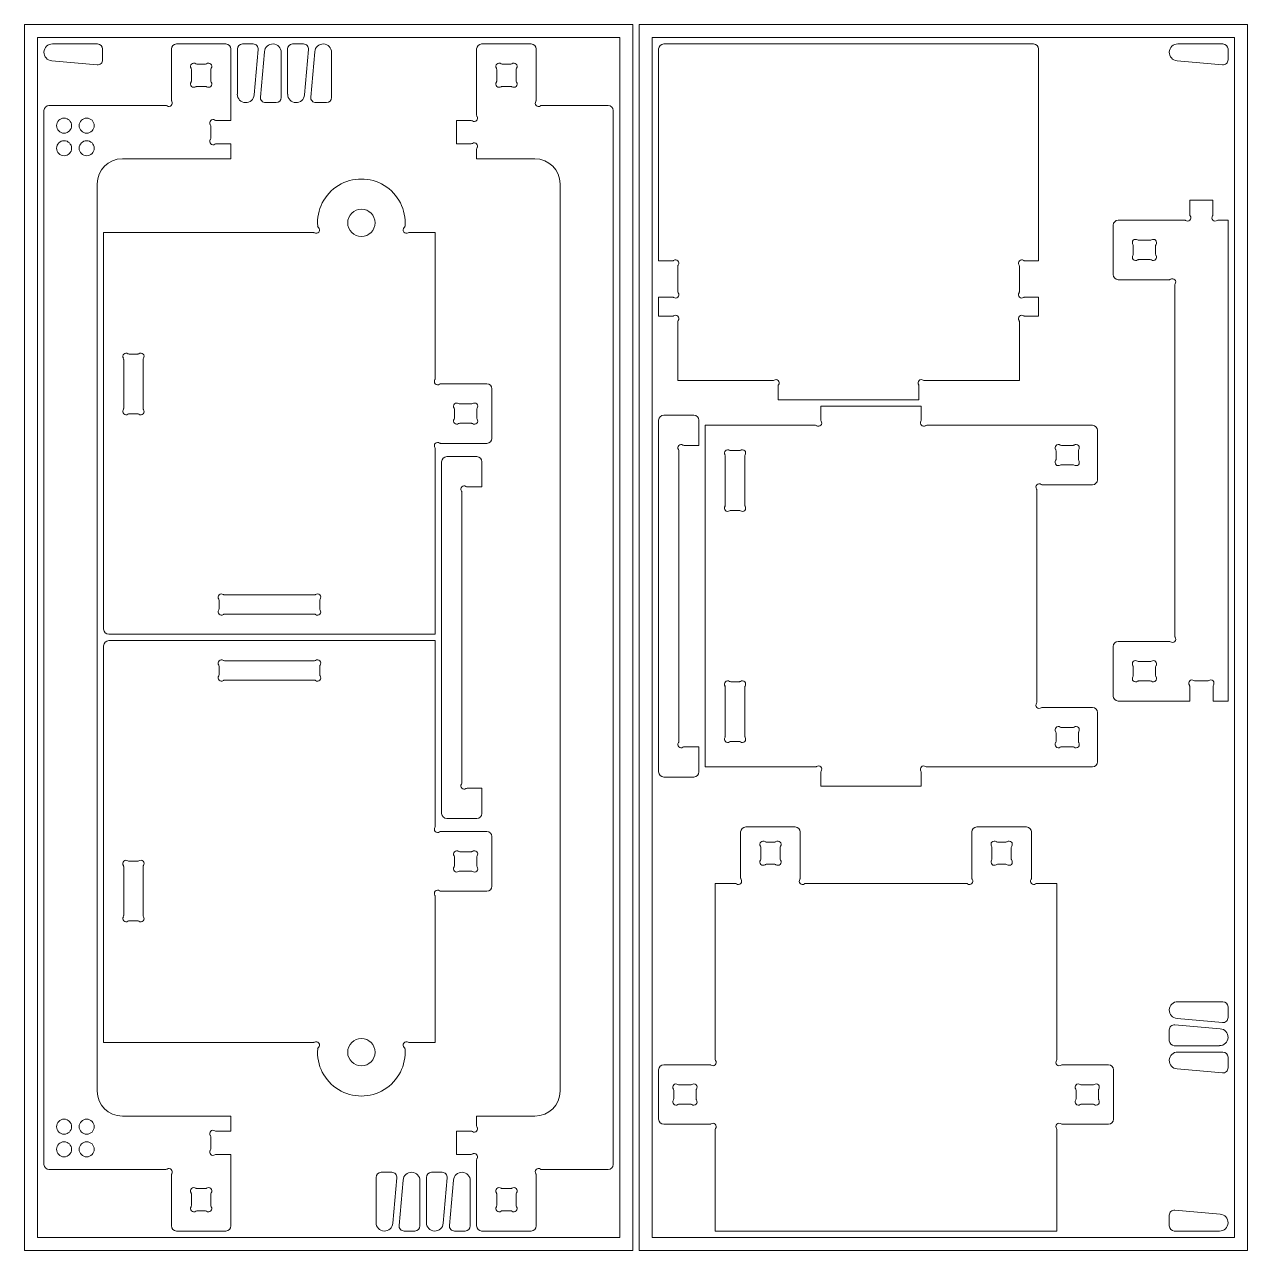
# Model space of a CAD drawing. Header units: millimetres. Extents: x 252 to 2692, y 303 to 2793.
# Drawn here: x 1475 to 2692, y 303 to 1523 of the extents above; entities that cross this region are included whole.
import ezdxf

# ---------------------------------------------------------------- set-up
doc = ezdxf.new("R2010")
doc.units = ezdxf.units.MM

msp = doc.modelspace()

# ---------------------------------------------------------------- linework, layer by layer
at = {"color": 7, "linetype": 'Continuous', "lineweight": 15}
for p, q in [((1475.1, 1523.4), (1475.1, 303.4)), ((2080.3, 1523.4), (1475.1, 1523.4)), ((2080.3, 303.4), (2080.3, 1523.4)), ((2086.6, 1523.4), (2086.6, 303.4)), ((2691.9, 1523.4), (2086.6, 1523.4)), ((2691.9, 303.4), (2691.9, 1523.4)), ((2067.3, 1510.4), (1488.1, 1510.4)), ((1488.1, 1510.4), (1488.1, 316.4)), ((1547.8, 1504.1), (1502.8, 1504.1)), ((1626.2, 1504.1), (1675.4, 1504.1)), ((1702.5, 1504.1), (1691.8, 1504.1)), ((1752.6, 1504.1), (1741.8, 1504.1)), ((1979.2, 1504.1), (1929.9, 1504.1)), ((2067.3, 316.4), (2067.3, 1510.4)), ((2678.9, 1510.4), (2099.6, 1510.4)), ((2099.6, 1510.4), (2099.6, 316.4)), ((2111, 1504.1), (2479.1, 1504.1)), ((2667.5, 1504.1), (2622.5, 1504.1)), ((2678.9, 316.4), (2678.9, 1510.4)), ((1552.8, 1488.3), (1552.8, 1499.1)), ((1621.2, 1448.1), (1621.2, 1499.1)), ((1680.4, 1499.1), (1680.4, 1427.9)), ((1686.8, 1499.1), (1686.8, 1454.1)), ((1703.6, 1453.3), (1707.5, 1498.6)), ((1713.7, 1496.4), (1709.7, 1451.1)), ((1730.5, 1450.7), (1730.5, 1495.7)), ((1736.8, 1499.1), (1736.8, 1454.1)), ((1753.6, 1453.3), (1757.6, 1498.6)), ((1763.8, 1496.4), (1759.8, 1451.1)), ((1780.6, 1450.7), (1780.6, 1495.7)), ((1924.9, 1499.1), (1924.9, 1433.1)), ((1984.2, 1448.1), (1984.2, 1499.1)), ((2106, 1288.3), (2106, 1499.1)), ((2484.1, 1499.1), (2484.1, 1288.3)), ((2672.5, 1488.3), (2672.5, 1499.1)), ((1502.1, 1487.3), (1547.4, 1483.3)), ((1641.2, 1467.2), (1641.2, 1478.8)), ((1646.5, 1484.1), (1655.1, 1484.1)), ((1660.4, 1478.8), (1660.4, 1467.2)), ((1944.9, 1478.8), (1944.9, 1467.2)), ((1958.9, 1484.1), (1950.3, 1484.1)), ((1964.2, 1467.2), (1964.2, 1478.8)), ((2621.8, 1487.3), (2667.1, 1483.3)), ((1655.1, 1461.9), (1646.5, 1461.9)), ((1950.3, 1461.9), (1958.9, 1461.9)), ((1499.4, 1442.8), (1615.8, 1442.8)), ((1714.7, 1445.7), (1725.5, 1445.7)), ((1764.8, 1445.7), (1775.6, 1445.7)), ((2055.9, 1442.8), (1989.5, 1442.8)), ((1494.4, 1437.8), (1494.4, 389.1)), ((1680.4, 1427.9), (1665.6, 1427.9)), ((1904.9, 1427.8), (1904.9, 1404.8)), ((1919.6, 1427.8), (1904.9, 1427.8)), ((2060.9, 389.1), (2060.9, 1437.8)), ((1660.3, 1422.6), (1660.3, 1410)), ((1665.6, 1404.7), (1680.4, 1404.7)), ((1680.4, 1404.7), (1680.4, 1389.8)), ((1904.9, 1404.8), (1919.6, 1404.8)), ((1924.9, 1399.5), (1924.9, 1389.8)), ((1680.4, 1389.8), (1572.4, 1389.8)), ((1924.9, 1389.8), (1982.9, 1389.8)), ((1547.4, 462.1), (1547.4, 1364.8)), ((2007.9, 1364.8), (2007.9, 462.1)), ((2634.5, 1348.7), (2634.5, 1334.1)), ((2657.5, 1348.7), (2634.5, 1348.7)), ((2657.5, 1334.1), (2657.5, 1348.7)), ((2558.3, 1323.7), (2558.3, 1274.5)), ((2629.2, 1328.7), (2563.3, 1328.7)), ((2672.5, 1328.7), (2662.8, 1328.7)), ((2672.5, 850.2), (2672.5, 1328.7)), ((1762.3, 1316.6), (1553.8, 1316.6)), ((1553.8, 1316.6), (1553.8, 921.6)), ((1883.8, 1316.6), (1858, 1316.6)), ((1883.8, 1171.2), (1883.8, 1316.6)), ((2595.2, 1308.7), (2583.6, 1308.7)), ((2578.3, 1303.4), (2578.3, 1294.8)), ((2600.5, 1294.8), (2600.5, 1303.4)), ((2119.8, 1288.3), (2106, 1288.3)), ((2125.1, 1257.5), (2125.1, 1283)), ((2464.9, 1283), (2464.9, 1257.5)), ((2484.1, 1288.3), (2470.3, 1288.3)), ((2583.6, 1289.5), (2595.2, 1289.5)), ((2563.3, 1269.5), (2614.2, 1269.5)), ((2619.5, 1264.2), (2619.5, 914.8)), ((2106, 1252.2), (2119.8, 1252.2)), ((2106, 1233.1), (2106, 1252.2)), ((2470.3, 1252.2), (2484.1, 1252.2)), ((2484.1, 1252.2), (2484.1, 1233.1)), ((2119.8, 1233.1), (2106, 1233.1)), ((2484.1, 1233.1), (2470.3, 1233.1)), ((2125.1, 1169.1), (2125.1, 1227.8)), ((2464.9, 1227.8), (2464.9, 1169.1)), ((1573.8, 1190.2), (1573.8, 1141.3)), ((1587.7, 1195.5), (1579.1, 1195.5)), ((1593, 1141.3), (1593, 1190.2)), ((1935, 1165.9), (1889.1, 1165.9)), ((1940, 1111.6), (1940, 1160.9)), ((2219.7, 1169.1), (2125.1, 1169.1)), ((2225, 1150), (2225, 1163.8)), ((2365, 1163.8), (2365, 1150)), ((2464.9, 1169.1), (2370.4, 1169.1)), ((2365, 1150), (2225, 1150)), ((1579.1, 1136), (1587.7, 1136)), ((1902.8, 1140.5), (1902.8, 1131.9)), ((1919.7, 1145.9), (1908.1, 1145.9)), ((1925, 1131.9), (1925, 1140.5)), ((2141, 1134.6), (2111, 1134.6)), ((2267.3, 1143.7), (2267.3, 1129.9)), ((2367.3, 1143.7), (2267.3, 1143.7)), ((2367.3, 1129.9), (2367.3, 1143.7)), ((1908.1, 1126.6), (1919.7, 1126.6)), ((2106, 1129.6), (2106, 779.6)), ((2146, 1104.6), (2146, 1129.6)), ((2262, 1124.6), (2152.3, 1124.6)), ((2152.3, 1124.6), (2152.3, 784.6)), ((2537.6, 1124.6), (2372.7, 1124.6)), ((2542.6, 1070.4), (2542.6, 1119.6)), ((1883.8, 916.6), (1883.8, 1101.3)), ((1889.1, 1106.6), (1935, 1106.6)), ((2126, 809.9), (2126, 1099.3)), ((2131.3, 1104.6), (2146, 1104.6)), ((2186.3, 1099.4), (2177.7, 1099.4)), ((2501.4, 1099.3), (2501.4, 1090.7)), ((2518.3, 1104.6), (2506.7, 1104.6)), ((2523.6, 1090.7), (2523.6, 1099.3)), ((1890.1, 1088.4), (1890.1, 738.4)), ((1925.1, 1093.4), (1895.1, 1093.4)), ((1930.1, 1063.4), (1930.1, 1088.4)), ((2172.3, 1094), (2172.3, 1045.2)), ((2191.6, 1045.2), (2191.6, 1094)), ((2506.7, 1085.4), (2518.3, 1085.4)), ((1915.4, 1063.4), (1930.1, 1063.4)), ((2487.7, 1065.4), (2537.6, 1065.4)), ((1910.1, 768.7), (1910.1, 1058.1)), ((2482.3, 849.2), (2482.3, 1060.1)), ((2177.7, 1039.9), (2186.3, 1039.9)), ((1763.5, 955.9), (1674, 955.9)), ((1668.7, 950.5), (1668.7, 941.9)), ((1768.9, 941.9), (1768.9, 950.5)), ((1674, 936.6), (1763.5, 936.6)), ((1558.8, 916.6), (1883.8, 916.6)), ((1553.8, 510.3), (1553.8, 905.3)), ((1558.8, 910.3), (1883.8, 910.3)), ((1883.8, 910.3), (1883.8, 725.6)), ((2558.3, 904.5), (2558.3, 855.2)), ((2614.2, 909.5), (2563.3, 909.5)), ((1668.7, 876.3), (1668.7, 884.9)), ((1674, 890.3), (1763.5, 890.3)), ((1768.9, 884.9), (1768.9, 876.3)), ((2578.3, 884.2), (2578.3, 875.5)), ((2595.2, 889.5), (2583.6, 889.5)), ((2600.5, 875.5), (2600.5, 884.2)), ((1763.5, 871), (1674, 871)), ((2177.7, 869.4), (2186.3, 869.4)), ((2583.6, 870.2), (2595.2, 870.2)), ((2639.7, 870.2), (2652.3, 870.2)), ((2172.3, 815.2), (2172.3, 864)), ((2191.6, 864), (2191.6, 815.2)), ((2634.4, 850.2), (2634.4, 864.9)), ((2657.6, 864.9), (2657.6, 850.2)), ((2487.7, 843.9), (2537.6, 843.9)), ((2563.3, 850.2), (2634.4, 850.2)), ((2657.6, 850.2), (2672.5, 850.2)), ((2542.6, 838.9), (2542.6, 789.6)), ((2501.4, 809.9), (2501.4, 818.6)), ((2506.7, 823.9), (2518.3, 823.9)), ((2523.6, 818.6), (2523.6, 809.9)), ((2186.3, 809.9), (2177.7, 809.9)), ((2131.3, 804.6), (2146, 804.6)), ((2146, 804.6), (2146, 779.6)), ((2518.3, 804.6), (2506.7, 804.6)), ((2262, 784.6), (2152.3, 784.6)), ((2537.6, 784.6), (2372.7, 784.6)), ((2141, 774.6), (2111, 774.6)), ((2267.3, 765.6), (2267.3, 779.3)), ((2367.3, 779.3), (2367.3, 765.6)), ((1915.4, 763.4), (1930.1, 763.4)), ((1930.1, 763.4), (1930.1, 738.4)), ((2367.3, 765.6), (2267.3, 765.6)), ((1925.1, 733.4), (1895.1, 733.4)), ((1889.1, 720.3), (1935, 720.3)), ((2187.6, 673.9), (2187.6, 719.9)), ((2192.6, 724.9), (2241.9, 724.9)), ((2246.9, 719.9), (2246.9, 673.9)), ((2417.6, 719.9), (2417.6, 673.9)), ((2471.9, 724.9), (2422.6, 724.9)), ((2476.9, 673.9), (2476.9, 719.9)), ((1940, 715.3), (1940, 666)), ((2213, 709.9), (2221.6, 709.9)), ((2451.6, 709.9), (2443, 709.9)), ((1908.1, 700.3), (1919.7, 700.3)), ((2207.6, 693), (2207.6, 704.6)), ((2226.9, 704.6), (2226.9, 693)), ((2437.6, 704.6), (2437.6, 693)), ((2456.9, 693), (2456.9, 704.6)), ((1573.8, 636.7), (1573.8, 685.5)), ((1579.1, 690.8), (1587.7, 690.8)), ((1593, 685.5), (1593, 636.7)), ((1902.8, 686.3), (1902.8, 694.9)), ((1925, 694.9), (1925, 686.3)), ((2221.6, 687.7), (2213, 687.7)), ((2443, 687.7), (2451.6, 687.7)), ((1919.7, 681), (1908.1, 681)), ((1935, 661), (1889.1, 661)), ((2162.3, 493.6), (2162.3, 668.6)), ((2162.3, 668.6), (2182.3, 668.6)), ((2252.2, 668.6), (2412.3, 668.6)), ((2502.3, 668.6), (2482.2, 668.6)), ((2502.3, 493.6), (2502.3, 668.6)), ((1883.8, 655.7), (1883.8, 510.3)), ((1587.7, 631.4), (1579.1, 631.4)), ((2667.5, 551), (2622.5, 551)), ((2672.5, 535.2), (2672.5, 546)), ((2664.8, 524), (2619.5, 528)), ((2621.8, 534.2), (2667.1, 530.2)), ((2614.1, 523), (2614.1, 512.2)), ((1762.3, 510.3), (1553.8, 510.3)), ((1883.8, 510.3), (1858, 510.3)), ((2619.1, 507.2), (2664.1, 507.2)), ((2667.5, 500.9), (2622.5, 500.9)), ((2111, 488.3), (2156.9, 488.3)), ((2553.5, 488.3), (2507.6, 488.3)), ((2672.5, 485.1), (2672.5, 495.9)), ((2106, 434), (2106, 483.3)), ((2558.5, 434), (2558.5, 483.3)), ((2621.8, 484.1), (2667.1, 480.1)), ((2126.3, 468.3), (2137.9, 468.3)), ((2538.2, 468.3), (2526.6, 468.3)), ((2121, 454.3), (2121, 462.9)), ((2143.2, 462.9), (2143.2, 454.3)), ((2521.3, 462.9), (2521.3, 454.3)), ((2543.5, 454.3), (2543.5, 462.9)), ((2137.9, 449), (2126.3, 449)), ((2526.6, 449), (2538.2, 449)), ((1680.4, 437.1), (1572.4, 437.1)), ((1680.4, 422.2), (1680.4, 437.1)), ((1924.9, 427.4), (1924.9, 437.1)), ((1924.9, 437.1), (1982.9, 437.1)), ((2156.9, 429), (2111, 429)), ((2507.6, 429), (2553.5, 429)), ((1660.3, 404.3), (1660.3, 416.8)), ((1665.6, 422.2), (1680.4, 422.2)), ((1904.9, 422.1), (1919.6, 422.1)), ((1904.9, 399.1), (1904.9, 422.1)), ((2162.3, 322.8), (2162.3, 423.7)), ((2502.3, 322.8), (2502.3, 423.7)), ((1680.4, 399), (1665.6, 399)), ((1680.4, 327.8), (1680.4, 399)), ((1919.6, 399.1), (1904.9, 399.1)), ((1924.9, 327.8), (1924.9, 393.7)), ((1499.4, 384.1), (1615.8, 384.1)), ((1621.2, 378.7), (1621.2, 327.8)), ((1840.5, 381.2), (1829.8, 381.2)), ((1890.6, 381.2), (1879.9, 381.2)), ((1984.2, 378.7), (1984.2, 327.8)), ((2055.9, 384.1), (1989.5, 384.1)), ((1824.8, 376.2), (1824.8, 331.2)), ((1841.6, 330.5), (1845.5, 375.8)), ((1851.7, 373.5), (1847.7, 328.2)), ((1868.5, 327.8), (1868.5, 372.8)), ((1874.9, 376.2), (1874.9, 331.2)), ((1891.7, 330.5), (1895.6, 375.8)), ((1901.8, 373.5), (1897.8, 328.2)), ((1918.6, 327.8), (1918.6, 372.8)), ((1641.2, 359.7), (1641.2, 348.1)), ((1655.1, 365), (1646.5, 365)), ((1660.4, 348.1), (1660.4, 359.7)), ((1944.9, 348.1), (1944.9, 359.7)), ((1950.3, 365), (1958.9, 365)), ((1964.2, 359.7), (1964.2, 348.1)), ((1646.5, 342.8), (1655.1, 342.8)), ((1958.9, 342.8), (1950.3, 342.8)), ((2664.8, 339.6), (2619.5, 343.5)), ((2614.1, 338.6), (2614.1, 327.8)), ((1626.2, 322.8), (1675.4, 322.8)), ((1852.7, 322.8), (1863.5, 322.8)), ((1902.8, 322.8), (1913.6, 322.8)), ((1979.2, 322.8), (1929.9, 322.8)), ((2502.3, 322.8), (2162.3, 322.8)), ((2619.1, 322.8), (2664.1, 322.8)), ((1488.1, 316.4), (2067.3, 316.4)), ((2099.6, 316.4), (2678.9, 316.4)), ((1475.1, 303.4), (2080.3, 303.4)), ((2086.6, 303.4), (2691.9, 303.4))]:
    msp.add_line(p, q, dxfattribs=at)
for centre, radius in [((1514.4, 1422.8), 7.5), ((1536.9, 1422.8), 7.5), ((1514.4, 1400.3), 7.5), ((1536.9, 1400.3), 7.5), ((1810.2, 1326.1), 13.6), ((1810.2, 500.7), 13.6), ((1514.4, 426.6), 7.5), ((1536.9, 426.6), 7.5), ((1514.4, 404.1), 7.5), ((1536.9, 404.1), 7.5)]:
    msp.add_circle(centre, radius, dxfattribs=at)
for centre, radius, start, end in [((1502.8, 1495.7), 8.42, 90, 265), ((1547.8, 1499.1), 5, 0, 90), ((1626.2, 1499.1), 5, 90, 180), ((1675.4, 1499.1), 5, 0, 90), ((1691.8, 1499.1), 5, 90, 180), ((1702.5, 1499.1), 5, 355, 90), ((1722.1, 1495.7), 8.42, 0, 175), ((1741.8, 1499.1), 5, 90, 180), ((1752.6, 1499.1), 5, 355, 90), ((1772.2, 1495.7), 8.42, 0, 175), ((1929.9, 1499.1), 5, 90, 180), ((1979.2, 1499.1), 5, 0, 90), ((2111, 1499.1), 5, 90, 180), ((2479.1, 1499.1), 5, 0, 90), ((2622.5, 1495.7), 8.42, 90, 265), ((2667.5, 1499.1), 5, 0, 90), ((1547.8, 1488.3), 5, 265, 0), ((1643.5, 1481.8), 3.27, 54.5697, 215.4303), ((1639.2, 1478.8), 1.91, 0, 35.4303), ((1646.5, 1486), 1.91, 234.5697, 270), ((1655.1, 1486), 1.91, 270, 305.4303), ((1658.1, 1481.8), 3.28, 324.5697, 125.4303), ((1662.3, 1478.8), 1.91, 144.5697, 180), ((1947.3, 1481.8), 3.27, 54.5697, 215.4303), ((1943, 1478.8), 1.91, 0, 35.4303), ((1950.3, 1486), 1.91, 234.5697, 270), ((1958.9, 1486), 1.91, 270, 305.4303), ((1961.9, 1481.8), 3.28, 324.5697, 125.4303), ((1966.1, 1478.8), 1.9, 144.5697, 180), ((2667.5, 1488.3), 5, 265, 0), ((1643.5, 1464.2), 3.28, 144.5697, 305.4303), ((1639.2, 1467.2), 1.91, 324.5697, 0), ((1658.1, 1464.2), 3.28, 234.5697, 35.4303), ((1662.3, 1467.2), 1.91, 180, 215.4303), ((1947.3, 1464.2), 3.27, 144.5697, 305.4303), ((1943, 1467.2), 1.91, 324.5697, 0), ((1961.9, 1464.2), 3.28, 234.5697, 35.4303), ((1966.1, 1467.2), 1.9, 180, 215.4303), ((1646.5, 1460), 1.9, 90, 125.4303), ((1655.1, 1460), 1.9, 54.5697, 90), ((1695.2, 1454.1), 8.42, 180, 355), ((1745.3, 1454.1), 8.42, 180, 355), ((1950.3, 1460), 1.91, 90, 125.4303), ((1958.9, 1460), 1.91, 54.5697, 90), ((1499.4, 1437.8), 5, 90, 180), ((1615.8, 1440.9), 1.9, 54.5697, 90), ((1618.8, 1445.1), 3.28, 234.5697, 35.4303), ((1623.1, 1448.1), 1.91, 180, 215.4303), ((1714.7, 1450.7), 5, 175, 270), ((1725.5, 1450.7), 5, 270, 0), ((1764.8, 1450.7), 5, 175, 270), ((1775.6, 1450.7), 5, 270, 0), ((1986.5, 1445.1), 3.27, 144.5697, 305.4303), ((1982.3, 1448.1), 1.91, 324.5697, 0), ((1989.5, 1440.9), 1.91, 90, 125.4303), ((2055.9, 1437.8), 5, 0, 90), ((1662.6, 1425.6), 3.28, 54.5697, 215.4303), ((1665.6, 1429.8), 1.9, 234.5697, 270), ((1919.6, 1425.9), 1.9, 54.5697, 90), ((1922.6, 1430.1), 3.28, 234.5697, 35.4303), ((1926.8, 1433.1), 1.9, 180, 215.4303), ((1658.4, 1422.6), 1.9, 0, 35.4303), ((1662.6, 1407), 3.28, 144.5697, 305.4303), ((1658.4, 1410), 1.9, 324.5697, 0), ((1665.6, 1402.8), 1.91, 90, 125.4303), ((1919.6, 1406.7), 1.91, 270, 305.4303), ((1922.6, 1402.5), 3.28, 324.5697, 125.4303), ((1926.8, 1399.5), 1.9, 144.5697, 180), ((1572.4, 1364.8), 25, 90, 180), ((1982.9, 1364.8), 25, 0, 90), ((1810.2, 1326.1), 43.6, 355.5832, 184.4168), ((2632.2, 1331.1), 3.28, 234.5697, 35.4303), ((2636.4, 1334.1), 1.91, 180, 215.4303), ((2659.8, 1331.1), 3.28, 144.5697, 305.4303), ((2655.6, 1334.1), 1.91, 324.5697, 0), ((1765.4, 1318.9), 3.28, 234.5697, 50.561), ((1768.6, 1322.9), 1.9, 184.4168, 230.561), ((1855, 1318.9), 3.28, 129.439, 305.4303), ((1851.7, 1322.9), 1.91, 309.439, 355.5832), ((2563.3, 1323.7), 5, 90, 180), ((2629.2, 1326.8), 1.91, 54.5697, 90), ((2662.8, 1326.8), 1.91, 90, 125.4303), ((1762.3, 1314.7), 1.9, 54.5697, 90), ((1858, 1314.7), 1.9, 90, 125.4303), ((2580.6, 1306.4), 3.27, 54.5697, 215.4303), ((2583.6, 1310.7), 1.91, 234.5697, 270), ((2595.2, 1310.7), 1.91, 270, 305.4303), ((2598.2, 1306.4), 3.27, 324.5697, 125.4303), ((2580.6, 1291.8), 3.27, 144.5697, 305.4303), ((2576.3, 1303.4), 1.91, 0, 35.4303), ((2576.3, 1294.8), 1.91, 324.5697, 0), ((2598.2, 1291.8), 3.27, 234.5697, 35.4303), ((2602.4, 1303.4), 1.91, 144.5697, 180), ((2602.4, 1294.8), 1.91, 180, 215.4303), ((2119.8, 1290.2), 1.9, 270, 305.4303), ((2122.8, 1286), 3.28, 324.5697, 125.4303), ((2127, 1283), 1.9, 144.5697, 180), ((2467.3, 1286), 3.28, 54.5697, 215.4303), ((2463, 1283), 1.9, 0, 35.4303), ((2470.3, 1290.2), 1.9, 234.5697, 270), ((2583.6, 1287.6), 1.91, 90, 125.4303), ((2595.2, 1287.6), 1.91, 54.5697, 90), ((2563.3, 1274.5), 5, 180, 270), ((2614.2, 1271.4), 1.91, 270, 305.4303), ((2617.2, 1267.2), 3.28, 324.5697, 125.4303), ((2127, 1257.5), 1.9, 180, 215.4303), ((2463, 1257.5), 1.9, 324.5697, 0), ((2621.4, 1264.2), 1.91, 144.5697, 180), ((2119.8, 1250.3), 1.91, 54.5697, 90), ((2122.8, 1254.5), 3.28, 234.5697, 35.4303), ((2467.3, 1254.5), 3.28, 144.5697, 305.4303), ((2470.3, 1250.3), 1.9, 90, 125.4303), ((2119.8, 1235), 1.91, 270, 305.4303), ((2122.8, 1230.8), 3.28, 324.5697, 125.4303), ((2467.3, 1230.8), 3.28, 54.5697, 215.4303), ((2470.3, 1235), 1.91, 234.5697, 270), ((2127, 1227.8), 1.9, 144.5697, 180), ((2463, 1227.8), 1.9, 0, 35.4303), ((1576.1, 1193.2), 3.28, 54.5697, 215.4303), ((1579.1, 1197.4), 1.9, 234.5697, 270), ((1587.7, 1197.4), 1.9, 270, 305.4303), ((1590.7, 1193.2), 3.28, 324.5697, 125.4303), ((1571.8, 1190.2), 1.9, 0, 35.4303), ((1594.9, 1190.2), 1.91, 144.5697, 180), ((1886.1, 1168.2), 3.28, 144.5697, 305.4303), ((1881.8, 1171.2), 1.91, 324.5697, 0), ((1889.1, 1164), 1.9, 90, 125.4303), ((1935, 1160.9), 5, 0, 90), ((2219.7, 1171), 1.91, 270, 305.4303), ((2222.7, 1166.8), 3.28, 324.5697, 125.4303), ((2226.9, 1163.8), 1.91, 144.5697, 180), ((2367.4, 1166.8), 3.28, 54.5697, 215.4303), ((2363.1, 1163.8), 1.91, 0, 35.4303), ((2370.4, 1171), 1.91, 234.5697, 270), ((1905.1, 1143.5), 3.28, 54.5697, 215.4303), ((1922.7, 1143.5), 3.28, 324.5697, 125.4303), ((1576.1, 1138.3), 3.28, 144.5697, 305.4303), ((1571.8, 1141.3), 1.9, 324.5697, 0), ((1579.1, 1134.1), 1.91, 90, 125.4303), ((1587.7, 1134.1), 1.91, 54.5697, 90), ((1590.7, 1138.3), 3.28, 234.5697, 35.4303), ((1594.9, 1141.3), 1.91, 180, 215.4303), ((1900.9, 1140.5), 1.91, 0, 35.4303), ((1908.1, 1147.8), 1.91, 234.5697, 270), ((1919.7, 1147.8), 1.91, 270, 305.4303), ((1926.9, 1140.5), 1.9, 144.5697, 180), ((2111, 1129.6), 5, 90, 180), ((2141, 1129.6), 5, 0, 90), ((1905.1, 1128.9), 3.28, 144.5697, 305.4303), ((1900.9, 1131.9), 1.91, 324.5697, 0), ((1908.1, 1124.7), 1.9, 90, 125.4303), ((1919.7, 1124.7), 1.9, 54.5697, 90), ((1922.7, 1128.9), 3.28, 234.5697, 35.4303), ((1926.9, 1131.9), 1.9, 180, 215.4303), ((2262, 1122.7), 1.9, 54.5697, 90), ((2265, 1126.9), 3.28, 234.5697, 35.4303), ((2269.2, 1129.9), 1.9, 180, 215.4303), ((2369.7, 1126.9), 3.28, 144.5697, 305.4303), ((2365.4, 1129.9), 1.91, 324.5697, 0), ((2372.7, 1122.7), 1.9, 90, 125.4303), ((2537.6, 1119.6), 5, 0, 90), ((1935, 1111.6), 5, 270, 0), ((1886.1, 1104.3), 3.28, 54.5697, 215.4303), ((1881.8, 1101.3), 1.9, 0, 35.4303), ((1889.1, 1108.5), 1.91, 234.5697, 270), ((2128.3, 1102.3), 3.28, 54.5697, 215.4303), ((2124.1, 1099.3), 1.91, 0, 35.4303), ((2131.3, 1106.5), 1.91, 234.5697, 270), ((2174.7, 1097), 3.28, 54.5697, 215.4303), ((2177.7, 1101.3), 1.9, 234.5697, 270), ((2186.3, 1101.3), 1.9, 270, 305.4303), ((2189.3, 1097), 3.28, 324.5697, 125.4303), ((2503.7, 1102.3), 3.28, 54.5697, 215.4303), ((2499.5, 1099.3), 1.9, 0, 35.4303), ((2506.7, 1106.5), 1.91, 234.5697, 270), ((2518.3, 1106.5), 1.91, 270, 305.4303), ((2521.3, 1102.3), 3.28, 324.5697, 125.4303), ((2525.5, 1099.3), 1.9, 144.5697, 180), ((1895.1, 1088.4), 5, 90, 180), ((1925.1, 1088.4), 5, 0, 90), ((2170.4, 1094), 1.91, 0, 35.4303), ((2193.5, 1094), 1.91, 144.5697, 180), ((2503.7, 1087.7), 3.28, 144.5697, 305.4303), ((2499.5, 1090.7), 1.9, 324.5697, 0), ((2521.3, 1087.7), 3.28, 234.5697, 35.4303), ((2525.5, 1090.7), 1.9, 180, 215.4303), ((2506.7, 1083.5), 1.9, 90, 125.4303), ((2518.3, 1083.5), 1.9, 54.5697, 90), ((1912.4, 1061.1), 3.28, 54.5697, 215.4303), ((1915.4, 1065.3), 1.91, 234.5697, 270), ((2484.7, 1063.1), 3.28, 54.5697, 215.4303), ((2487.7, 1067.3), 1.91, 234.5697, 270), ((2537.6, 1070.4), 5, 270, 0), ((1908.2, 1058.1), 1.9, 0, 35.4303), ((2480.4, 1060.1), 1.91, 0, 35.4303), ((2174.7, 1042.2), 3.28, 144.5697, 305.4303), ((2170.4, 1045.2), 1.91, 324.5697, 0), ((2177.7, 1038), 1.91, 90, 125.4303), ((2186.3, 1038), 1.91, 54.5697, 90), ((2189.3, 1042.2), 3.28, 234.5697, 35.4303), ((2193.5, 1045.2), 1.91, 180, 215.4303), ((1671, 953.5), 3.28, 54.5697, 215.4303), ((1666.7, 950.5), 1.91, 0, 35.4303), ((1674, 957.8), 1.9, 234.5697, 270), ((1763.5, 957.8), 1.9, 270, 305.4303), ((1766.5, 953.5), 3.28, 324.5697, 125.4303), ((1770.8, 950.5), 1.9, 144.5697, 180), ((1671, 938.9), 3.28, 144.5697, 305.4303), ((1666.7, 941.9), 1.9, 324.5697, 0), ((1766.5, 938.9), 3.27, 234.5697, 35.4303), ((1770.8, 941.9), 1.91, 180, 215.4303), ((1674, 934.7), 1.91, 90, 125.4303), ((1763.5, 934.7), 1.91, 54.5697, 90), ((1558.8, 921.6), 5, 180, 270), ((1558.8, 905.3), 5, 90, 180), ((2563.3, 904.5), 5, 90, 180), ((2614.2, 907.6), 1.9, 54.5697, 90), ((2617.2, 911.8), 3.28, 234.5697, 35.4303), ((2621.4, 914.8), 1.91, 180, 215.4303), ((1671, 887.9), 3.28, 54.5697, 215.4303), ((1674, 892.2), 1.9, 234.5697, 270), ((1763.5, 892.2), 1.91, 270, 305.4303), ((1766.5, 887.9), 3.28, 324.5697, 125.4303), ((1666.7, 884.9), 1.91, 0, 35.4303), ((1770.8, 884.9), 1.9, 144.5697, 180), ((2580.6, 887.2), 3.27, 54.5697, 215.4303), ((2576.3, 884.2), 1.91, 0, 35.4303), ((2583.6, 891.4), 1.91, 234.5697, 270), ((2595.2, 891.4), 1.91, 270, 305.4303), ((2598.2, 887.2), 3.28, 324.5697, 125.4303), ((2602.4, 884.2), 1.9, 144.5697, 180), ((1671, 873.3), 3.28, 144.5697, 305.4303), ((1666.7, 876.3), 1.91, 324.5697, 0), ((1674, 869.1), 1.91, 90, 125.4303), ((1763.5, 869.1), 1.91, 54.5697, 90), ((1766.5, 873.3), 3.28, 234.5697, 35.4303), ((1770.8, 876.3), 1.9, 180, 215.4303), ((2174.7, 867), 3.28, 54.5697, 215.4303), ((2177.7, 871.3), 1.9, 234.5697, 270), ((2186.3, 871.3), 1.9, 270, 305.4303), ((2189.3, 867), 3.28, 324.5697, 125.4303), ((2580.6, 872.5), 3.28, 144.5697, 305.4303), ((2576.3, 875.5), 1.91, 324.5697, 0), ((2583.6, 868.3), 1.9, 90, 125.4303), ((2595.2, 868.3), 1.91, 54.5697, 90), ((2598.2, 872.5), 3.28, 234.5697, 35.4303), ((2602.4, 875.5), 1.9, 180, 215.4303), ((2636.7, 867.9), 3.28, 54.5697, 215.4303), ((2639.7, 872.1), 1.91, 234.5697, 270), ((2652.3, 872.1), 1.91, 270, 305.4303), ((2655.3, 867.9), 3.27, 324.5697, 125.4303), ((2170.4, 864), 1.91, 0, 35.4303), ((2193.5, 864), 1.91, 144.5697, 180), ((2563.3, 855.2), 5, 180, 270), ((2632.5, 864.9), 1.9, 0, 35.4303), ((2659.5, 864.9), 1.91, 144.5697, 180), ((2484.7, 846.2), 3.28, 144.5697, 305.4303), ((2480.4, 849.2), 1.91, 324.5697, 0), ((2487.7, 842), 1.91, 90, 125.4303), ((2537.6, 838.9), 5, 0, 90), ((2503.7, 821.6), 3.28, 54.5697, 215.4303), ((2499.5, 818.6), 1.9, 0, 35.4303), ((2506.7, 825.8), 1.9, 234.5697, 270), ((2518.3, 825.8), 1.91, 270, 305.4303), ((2521.3, 821.6), 3.28, 324.5697, 125.4303), ((2525.5, 818.6), 1.9, 144.5697, 180), ((2128.3, 806.9), 3.28, 144.5697, 305.4303), ((2124.1, 809.9), 1.91, 324.5697, 0), ((2174.7, 812.2), 3.28, 144.5697, 305.4303), ((2170.4, 815.2), 1.91, 324.5697, 0), ((2177.7, 808), 1.91, 90, 125.4303), ((2186.3, 808), 1.91, 54.5697, 90), ((2189.3, 812.2), 3.28, 234.5697, 35.4303), ((2193.5, 815.2), 1.91, 180, 215.4303), ((2503.7, 806.9), 3.28, 144.5697, 305.4303), ((2499.5, 809.9), 1.9, 324.5697, 0), ((2521.3, 806.9), 3.28, 234.5697, 35.4303), ((2525.5, 809.9), 1.9, 180, 215.4303), ((2131.3, 802.7), 1.91, 90, 125.4303), ((2506.7, 802.7), 1.9, 90, 125.4303), ((2518.3, 802.7), 1.9, 54.5697, 90), ((2262, 786.5), 1.9, 270, 305.4303), ((2265, 782.3), 3.28, 324.5697, 125.4303), ((2369.7, 782.3), 3.28, 54.5697, 215.4303), ((2372.7, 786.5), 1.91, 234.5697, 270), ((2537.6, 789.6), 5, 270, 0), ((1908.2, 768.7), 1.9, 324.5697, 0), ((2111, 779.6), 5, 180, 270), ((2141, 779.6), 5, 270, 0), ((2269.2, 779.3), 1.9, 144.5697, 180), ((2365.4, 779.3), 1.91, 0, 35.4303), ((1912.4, 765.7), 3.28, 144.5697, 305.4303), ((1915.4, 761.5), 1.91, 90, 125.4303), ((1895.1, 738.4), 5, 180, 270), ((1925.1, 738.4), 5, 270, 0), ((1886.1, 722.6), 3.27, 144.5697, 305.4303), ((1881.8, 725.6), 1.91, 324.5697, 0), ((1889.1, 718.4), 1.91, 90, 125.4303), ((1935, 715.3), 5, 0, 90), ((2192.6, 719.9), 5, 90, 180), ((2241.9, 719.9), 5, 0, 90), ((2422.6, 719.9), 5, 90, 180), ((2471.9, 719.9), 5, 0, 90), ((2210, 707.6), 3.28, 54.5697, 215.4303), ((2213, 711.8), 1.91, 234.5697, 270), ((2221.6, 711.8), 1.91, 270, 305.4303), ((2224.6, 707.6), 3.28, 324.5697, 125.4303), ((2440, 707.6), 3.28, 54.5697, 215.4303), ((2443, 711.8), 1.91, 234.5697, 270), ((2451.6, 711.8), 1.91, 270, 305.4303), ((2454.6, 707.6), 3.28, 324.5697, 125.4303), ((1905.1, 697.9), 3.28, 54.5697, 215.4303), ((1900.9, 694.9), 1.91, 0, 35.4303), ((1908.1, 702.2), 1.91, 234.5697, 270), ((1919.7, 702.2), 1.91, 270, 305.4303), ((1922.7, 697.9), 3.27, 324.5697, 125.4303), ((1926.9, 694.9), 1.9, 144.5697, 180), ((2205.7, 704.6), 1.9, 0, 35.4303), ((2228.8, 704.6), 1.91, 144.5697, 180), ((2435.7, 704.6), 1.91, 0, 35.4303), ((2458.8, 704.6), 1.9, 144.5697, 180), ((1576.1, 688.5), 3.27, 54.5697, 215.4303), ((1571.8, 685.5), 1.9, 0, 35.4303), ((1579.1, 692.7), 1.9, 234.5697, 270), ((1587.7, 692.7), 1.9, 270, 305.4303), ((1590.7, 688.5), 3.28, 324.5697, 125.4303), ((1594.9, 685.5), 1.9, 144.5697, 180), ((1905.1, 683.3), 3.28, 144.5697, 305.4303), ((1900.9, 686.3), 1.91, 324.5697, 0), ((1922.7, 683.3), 3.28, 234.5697, 35.4303), ((1926.9, 686.3), 1.9, 180, 215.4303), ((2210, 690), 3.27, 144.5697, 305.4303), ((2205.7, 693), 1.9, 324.5697, 0), ((2213, 685.8), 1.91, 90, 125.4303), ((2221.6, 685.8), 1.91, 54.5697, 90), ((2224.6, 690), 3.28, 234.5697, 35.4303), ((2228.8, 693), 1.91, 180, 215.4303), ((2440, 690), 3.27, 144.5697, 305.4303), ((2435.7, 693), 1.91, 324.5697, 0), ((2443, 685.8), 1.91, 90, 125.4303), ((2451.6, 685.8), 1.91, 54.5697, 90), ((2454.6, 690), 3.28, 234.5697, 35.4303), ((2458.8, 693), 1.9, 180, 215.4303), ((1908.1, 679.1), 1.9, 90, 125.4303), ((1919.7, 679.1), 1.9, 54.5697, 90), ((2185.3, 670.9), 3.28, 234.5697, 35.4303), ((2189.5, 673.9), 1.91, 180, 215.4303), ((2249.2, 670.9), 3.27, 144.5697, 305.4303), ((2245, 673.9), 1.9, 324.5697, 0), ((2415.3, 670.9), 3.28, 234.5697, 35.4303), ((2419.5, 673.9), 1.9, 180, 215.4303), ((2479.2, 670.9), 3.28, 144.5697, 305.4303), ((2475, 673.9), 1.91, 324.5697, 0), ((1886.1, 658.7), 3.27, 54.5697, 215.4303), ((1889.1, 662.9), 1.91, 234.5697, 270), ((1935, 666), 5, 270, 0), ((2182.3, 666.7), 1.9, 54.5697, 90), ((2252.2, 666.7), 1.91, 90, 125.4303), ((2412.3, 666.7), 1.9, 54.5697, 90), ((2482.2, 666.7), 1.91, 90, 125.4303), ((1881.8, 655.7), 1.91, 0, 35.4303), ((1576.1, 633.7), 3.28, 144.5697, 305.4303), ((1571.8, 636.7), 1.9, 324.5697, 0), ((1590.7, 633.7), 3.28, 234.5697, 35.4303), ((1594.9, 636.7), 1.9, 180, 215.4303), ((1579.1, 629.5), 1.91, 90, 125.4303), ((1587.7, 629.5), 1.91, 54.5697, 90), ((2622.5, 542.6), 8.42, 90, 265), ((2667.5, 546), 5, 0, 90), ((2619.1, 523), 5, 85, 180), ((2667.5, 535.2), 5, 265, 0), ((2664.1, 515.7), 8.42, 270, 85), ((1762.3, 512.2), 1.9, 270, 305.4303), ((1765.4, 507.9), 3.28, 309.439, 125.4303), ((1810.2, 500.7), 43.6, 175.5832, 4.4168), ((1768.6, 503.9), 1.9, 129.439, 175.5832), ((1855, 507.9), 3.28, 54.5697, 230.561), ((1851.7, 503.9), 1.91, 4.4168, 50.561), ((1858, 512.2), 1.9, 234.5697, 270), ((2619.1, 512.2), 5, 180, 270), ((2622.5, 492.5), 8.42, 90, 265), ((2667.5, 495.9), 5, 0, 90), ((2111, 483.3), 5, 90, 180), ((2156.9, 486.4), 1.91, 54.5697, 90), ((2160, 490.6), 3.28, 234.5697, 35.4303), ((2164.2, 493.6), 1.9, 180, 215.4303), ((2504.6, 490.6), 3.27, 144.5697, 305.4303), ((2500.4, 493.6), 1.91, 324.5697, 0), ((2507.6, 486.4), 1.91, 90, 125.4303), ((2553.5, 483.3), 5, 0, 90), ((2667.5, 485.1), 5, 265, 0), ((2123.3, 465.9), 3.28, 54.5697, 215.4303), ((2119.1, 462.9), 1.91, 0, 35.4303), ((2126.3, 470.2), 1.91, 234.5697, 270), ((2137.9, 470.2), 1.91, 270, 305.4303), ((2140.9, 465.9), 3.28, 324.5697, 125.4303), ((2145.1, 462.9), 1.91, 144.5697, 180), ((2523.6, 465.9), 3.27, 54.5697, 215.4303), ((2519.4, 462.9), 1.91, 0, 35.4303), ((2526.6, 470.2), 1.9, 234.5697, 270), ((2538.2, 470.2), 1.9, 270, 305.4303), ((2541.2, 465.9), 3.28, 324.5697, 125.4303), ((2545.4, 462.9), 1.9, 144.5697, 180), ((1572.4, 462.1), 25, 180, 270), ((1982.9, 462.1), 25, 270, 0), ((2123.3, 451.3), 3.28, 144.5697, 305.4303), ((2119.1, 454.3), 1.91, 324.5697, 0), ((2140.9, 451.3), 3.28, 234.5697, 35.4303), ((2145.1, 454.3), 1.91, 180, 215.4303), ((2523.6, 451.3), 3.27, 144.5697, 305.4303), ((2519.4, 454.3), 1.91, 324.5697, 0), ((2541.2, 451.3), 3.28, 234.5697, 35.4303), ((2545.4, 454.3), 1.9, 180, 215.4303), ((2126.3, 447.1), 1.91, 90, 125.4303), ((2137.9, 447.1), 1.91, 54.5697, 90), ((2526.6, 447.1), 1.9, 90, 125.4303), ((2538.2, 447.1), 1.9, 54.5697, 90), ((1926.8, 427.4), 1.9, 180, 215.4303), ((2111, 434), 5, 180, 270), ((2156.9, 430.9), 1.91, 270, 305.4303), ((2160, 426.7), 3.28, 324.5697, 125.4303), ((2504.6, 426.7), 3.28, 54.5697, 215.4303), ((2507.6, 430.9), 1.91, 234.5697, 270), ((2553.5, 434), 5, 270, 0), ((1662.6, 419.8), 3.28, 54.5697, 215.4303), ((1658.4, 416.8), 1.9, 0, 35.4303), ((1665.6, 424.1), 1.91, 234.5697, 270), ((1919.6, 420.2), 1.91, 54.5697, 90), ((1922.6, 424.4), 3.28, 234.5697, 35.4303), ((2164.2, 423.7), 1.9, 144.5697, 180), ((2500.4, 423.7), 1.91, 0, 35.4303), ((1662.6, 401.3), 3.28, 144.5697, 305.4303), ((1658.4, 404.3), 1.9, 324.5697, 0), ((1665.6, 397.1), 1.91, 90, 125.4303), ((1919.6, 401), 1.91, 270, 305.4303), ((1922.6, 396.7), 3.28, 324.5697, 125.4303), ((1926.8, 393.7), 1.9, 144.5697, 180), ((1499.4, 389.1), 5, 180, 270), ((1615.8, 386), 1.9, 270, 305.4303), ((1618.8, 381.7), 3.28, 324.5697, 125.4303), ((1623.1, 378.7), 1.91, 144.5697, 180), ((1829.8, 376.2), 5, 90, 180), ((1840.5, 376.2), 5, 355, 90), ((1860.1, 372.8), 8.42, 0, 175), ((1879.9, 376.2), 5, 90, 180), ((1890.6, 376.2), 5, 355, 90), ((1910.2, 372.8), 8.42, 0, 175), ((1986.5, 381.7), 3.27, 54.5697, 215.4303), ((1982.3, 378.7), 1.91, 360, 35.4303), ((1989.5, 386), 1.91, 234.5697, 270), ((2055.9, 389.1), 5, 270, 0), ((1643.5, 362.7), 3.27, 54.5697, 215.4303), ((1639.2, 359.7), 1.91, 0, 35.4303), ((1646.5, 366.9), 1.91, 234.5697, 270), ((1655.1, 366.9), 1.91, 270, 305.4303), ((1658.1, 362.7), 3.28, 324.5697, 125.4303), ((1662.3, 359.7), 1.91, 144.5697, 180), ((1947.3, 362.7), 3.27, 54.5697, 215.4303), ((1943, 359.7), 1.91, 0, 35.4303), ((1950.3, 366.9), 1.91, 234.5697, 270), ((1958.9, 366.9), 1.91, 270, 305.4303), ((1961.9, 362.7), 3.28, 324.5697, 125.4303), ((1966.1, 359.7), 1.9, 144.5697, 180), ((1643.5, 345.1), 3.28, 144.5697, 305.4303), ((1639.2, 348.1), 1.91, 324.5697, 0), ((1646.5, 340.9), 1.9, 90, 125.4303), ((1655.1, 340.9), 1.9, 54.5697, 90), ((1658.1, 345.1), 3.28, 234.5697, 35.4303), ((1662.3, 348.1), 1.91, 180, 215.4303), ((1947.3, 345.1), 3.27, 144.5697, 305.4303), ((1943, 348.1), 1.91, 324.5697, 0), ((1950.3, 340.9), 1.91, 90, 125.4303), ((1958.9, 340.9), 1.91, 54.5697, 90), ((1961.9, 345.1), 3.28, 234.5697, 35.4303), ((1966.1, 348.1), 1.9, 180, 215.4303), ((2619.1, 338.6), 5, 85, 180), ((1833.2, 331.2), 8.42, 180, 355), ((1883.3, 331.2), 8.42, 180, 355), ((2664.1, 331.2), 8.42, 270, 85), ((1626.2, 327.8), 5, 180, 270), ((1675.4, 327.8), 5, 270, 0), ((1852.7, 327.8), 5, 175, 270), ((1863.5, 327.8), 5, 270, 0), ((1902.8, 327.8), 5, 175, 270), ((1913.6, 327.8), 5, 270, 0), ((1929.9, 327.8), 5, 180, 270), ((1979.2, 327.8), 5, 270, 0), ((2619.1, 327.8), 5, 180, 270)]:
    msp.add_arc(centre, radius, start, end, dxfattribs=at)

doc.saveas('drawing.dxf')
